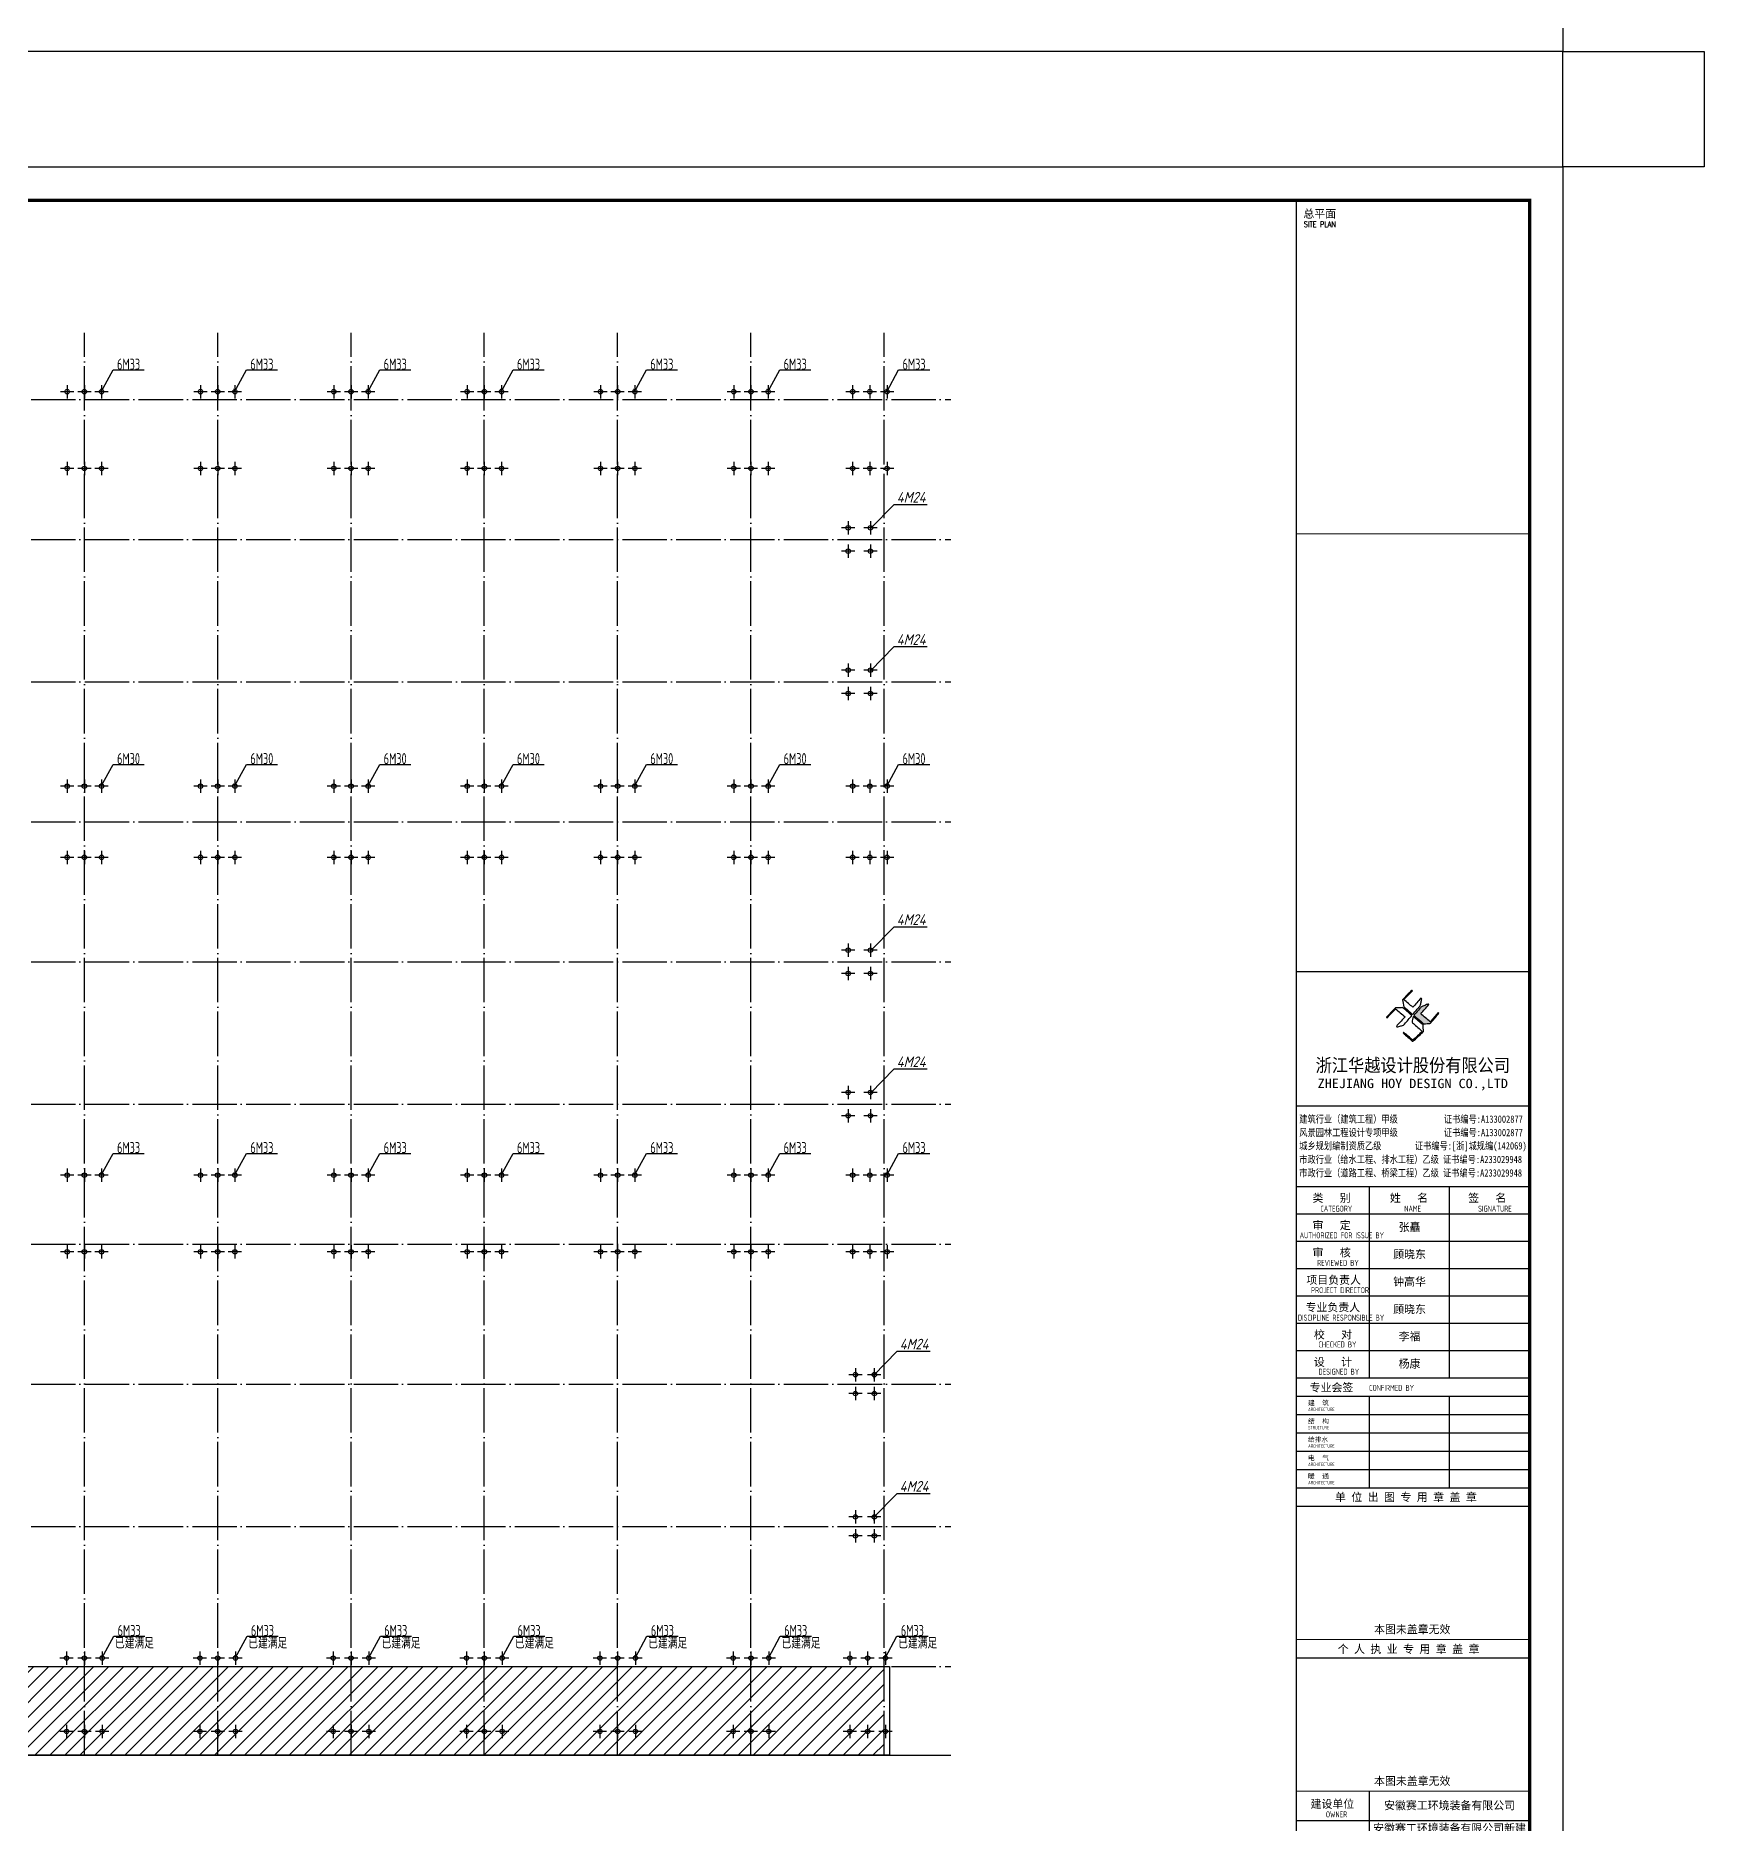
# Model space of a CAD drawing. Extents: x 2303022 to 2899168, y 17226141 to 18257813.
# Drawn here: x 2461118 to 2536210, y 17878451 to 17958872 of the extents above; entities that cross this region are included whole.
import ezdxf
from ezdxf.enums import TextEntityAlignment as Align

# ---------------------------------------------------------------- set-up
doc = ezdxf.new("R2010")
doc.units = 0
doc.header["$LTSCALE"] = 1000
doc.header["$MEASUREMENT"] = 0
doc.linetypes.add('DOTE', pattern=[2.42, 2, -0.2, 0.02, -0.2])
for name, color, linetype in [('3T_WOOD', 21, 'Continuous'), ('DIM_SYMB', 165, 'Continuous'), ('DOTE', 1, 'DOTE'), ('PUB_TITLE', 4, 'Continuous'), ('R-tec-ysd', 1, 'Continuous'), ('TK', 4, 'Continuous'), ('中粗', 4, 'Continuous'), ('标注', 7, 'Continuous')]:
    doc.layers.add(name, color=color, linetype=linetype)
doc.styles.add('-宋体', font='', dxfattribs={"width": 0.8})
doc.styles.add('HT', font='simhei.ttf', dxfattribs={"width": 0.7})
doc.styles.add('ROMANS', font='romans', dxfattribs={"width": 0.65, "height": 231.275})
doc.styles.get("Standard").update_dxf_attribs({"font": 'gbenor.shx', "bigfont": 'gbcbig.shx'})
doc.styles.add('TSSD_REIN', font='tssdeng.shx', dxfattribs={"width": 0.7, "bigfont": 'tssdchn.shx'})
doc.styles.add('图签宋体', font='', dxfattribs={"height": 300})
doc.styles.add('图签黑体', font='simhei.ttf', dxfattribs={"height": 550})
doc.styles.get('-宋体').set_extended_font_data('SimSun')
doc.styles.get('图签宋体').set_extended_font_data('NSimSun')
doc.dimstyles.new('100', dxfattribs={"dimtxt": 250, "dimasz": 200, "dimexe": 250, "dimexo": 300, "dimgap": 150, "dimtad": 1, "dimdec": 0, "dimzin": 0, "dimdsep": 46, "dimtxsty": 'Standard', "dimblk": 'ARCHTICK', "dimcen": 0.09, "dimclrd": 256, "dimclre": 256, "dimclrt": 256, "dimadec": 0, "dimazin": 0, "dimtfac": 1, "dimtdec": 0, "dimtix": 1, "dimtmove": 2, "dimatfit": 3, "dimldrblk": 'ARCHTICK', "dimfxl": 0, "dimtolj": 1, "dimtzin": 0, "dimarcsym": 0})

# ---------------------------------------------------------------- blocks, each defined once
blk = doc.blocks.new('A$C053D6479')
at = {"layer": 'PUB_TITLE'}
h = blk.add_hatch(color=256, dxfattribs=at)
h.dxf.hatch_style = 1
edge = h.paths.add_edge_path()
edge.add_spline(control_points=[(1026, 827), (1105, 920), (1188, 1008), (1266, 1102)], knot_values=[13, 13, 13, 13, 14, 14, 14, 14], degree=3, periodic=0)
edge.add_spline(control_points=[(1266, 1102), (1258, 1111), (1249, 1119), (1239, 1116)], knot_values=[12, 12, 12, 12, 13, 13, 13, 13], degree=3, periodic=0)
edge.add_spline(control_points=[(1239, 1116), (1210, 1107), (1179, 1092), (1144, 1077)], knot_values=[11, 11, 11, 11, 12, 12, 12, 12], degree=3, periodic=0)
edge.add_spline(control_points=[(1144, 1077), (1109, 1063), (1069, 1053), (1047, 1038)], knot_values=[10, 10, 10, 10, 11, 11, 11, 11], degree=3, periodic=0)
edge.add_spline(control_points=[(1047, 1038), (1028, 1026), (1007, 992), (991, 972)], knot_values=[9, 9, 9, 9, 10, 10, 10, 10], degree=3, periodic=0)
edge.add_spline(control_points=[(991, 972), (942, 913), (899, 868), (849, 810)], knot_values=[8, 8, 8, 8, 9, 9, 9, 9], degree=3, periodic=0)
edge.add_spline(control_points=[(849, 810), (842, 801), (822, 776), (822, 775)], knot_values=[7, 7, 7, 7, 8, 8, 8, 8], degree=3, periodic=0)
edge.add_spline(control_points=[(822, 775), (823, 771), (848, 752), (859, 744)], knot_values=[6, 6, 6, 6, 7, 7, 7, 7], degree=3, periodic=0)
edge.add_spline(control_points=[(859, 744), (949, 670), (1035, 592), (1122, 521)], knot_values=[5, 5, 5, 5, 6, 6, 6, 6], degree=3, periodic=0)
edge.add_spline(control_points=[(1122, 521), (1153, 527), (1185, 530), (1217, 533)], knot_values=[4, 4, 4, 4, 5, 5, 5, 5], degree=3, periodic=0)
edge.add_spline(control_points=[(1217, 533), (1246, 535), (1293, 532), (1316, 542)], knot_values=[3, 3, 3, 3, 4, 4, 4, 4], degree=3, periodic=0)
edge.add_spline(control_points=[(1316, 542), (1327, 547), (1338, 565), (1349, 579)], knot_values=[2, 2, 2, 2, 3, 3, 3, 3], degree=3, periodic=0)
edge.add_spline(control_points=[(1349, 579), (1423, 670), (1507, 759), (1572, 848)], knot_values=[1, 1, 1, 1, 2, 2, 2, 2], degree=3, periodic=0)
edge.add_spline(control_points=[(1572, 848), (1564, 852), (1561, 861), (1551, 862)], knot_values=[0, 0, 0, 0, 1, 1, 1, 1], degree=3, periodic=0)
edge.add_spline(control_points=[(1551, 862), (1469, 769), (1393, 671), (1310, 579)], knot_values=[15, 15, 15, 15, 16, 16, 16, 16], degree=3, periodic=0)
edge.add_spline(control_points=[(1310, 579), (1216, 662), (1118, 742), (1026, 827)], knot_values=[14, 14, 14, 14, 15, 15, 15, 15], degree=3, periodic=0)
at = {"layer": 'TK'}
for points, knots in [([(1031, 1298), (1066, 1286), (1054, 1262), (1045, 1224), (1036, 1188), (1031, 1158), (1024, 1121), (1020, 1104), (1017, 1085), (1012, 1071), (1004, 1052), (976, 1026), (956, 1003), (906, 946), (866, 899), (814, 839), (806, 829), (789, 806), (787, 806), (777, 804), (728, 856), (719, 864), (651, 922), (580, 978), (514, 1036), (509, 1106), (488, 1176), (479, 1247), (570, 1343), (663, 1436), (758, 1526), (764, 1523), (768, 1518), (774, 1515), (693, 1422), (599, 1343), (520, 1249), (607, 1171), (698, 1096), (789, 1021), (874, 1109), (950, 1206), (1031, 1298)], [0, 0, 0, 0, 1, 1, 1, 2, 2, 2, 3, 3, 3, 4, 4, 4, 5, 5, 5, 6, 6, 6, 7, 7, 7, 8, 8, 8, 9, 9, 9, 10, 10, 10, 11, 11, 11, 12, 12, 12, 13, 13, 13, 14, 14, 14, 14]), ([(1551, 862), (1561, 861), (1564, 852), (1572, 848), (1507, 759), (1423, 670), (1349, 579), (1338, 565), (1327, 547), (1316, 542), (1293, 532), (1246, 535), (1217, 533), (1185, 530), (1153, 527), (1122, 521), (1035, 592), (949, 670), (859, 744), (848, 752), (823, 771), (822, 775), (822, 776), (842, 801), (849, 810), (899, 868), (942, 913), (991, 972), (1007, 992), (1028, 1026), (1047, 1038), (1069, 1053), (1109, 1063), (1144, 1077), (1179, 1092), (1210, 1107), (1239, 1116), (1249, 1119), (1258, 1111), (1266, 1102), (1188, 1008), (1105, 920), (1026, 827), (1118, 742), (1216, 662), (1310, 579), (1393, 671), (1469, 769), (1551, 862)], [0, 0, 0, 0, 1, 1, 1, 2, 2, 2, 3, 3, 3, 4, 4, 4, 5, 5, 5, 6, 6, 6, 7, 7, 7, 8, 8, 8, 9, 9, 9, 10, 10, 10, 11, 11, 11, 12, 12, 12, 13, 13, 13, 14, 14, 14, 15, 15, 15, 16, 16, 16, 16]), ([(555, 949), (624, 891), (699, 833), (760, 773), (689, 691), (614, 604), (539, 517), (529, 505), (516, 487), (506, 482), (492, 475), (469, 472), (452, 467), (416, 456), (383, 448), (342, 438), (323, 433), (297, 422), (293, 440), (291, 452), (313, 470), (322, 480), (400, 566), (477, 652), (553, 736), (460, 815), (366, 894), (270, 970), (183, 883), (101, 791), (16, 703), (-18, 714), (9, 735), (28, 755), (103, 838), (192, 930), (266, 1005), (319, 1009), (387, 1005), (442, 1007), (456, 1008), (472, 1011), (485, 1007), (507, 1000), (534, 967), (555, 949)], [0, 0, 0, 0, 1, 1, 1, 2, 2, 2, 3, 3, 3, 4, 4, 4, 5, 5, 5, 6, 6, 6, 7, 7, 7, 8, 8, 8, 9, 9, 9, 10, 10, 10, 11, 11, 11, 12, 12, 12, 13, 13, 13, 14, 14, 14, 15, 15, 15, 15]), ([(1097, 490), (1100, 425), (1106, 361), (1107, 294), (1018, 207), (925, 121), (830, 33), (818, 21), (800, 0), (787, 0), (768, -1), (725, 49), (712, 60), (662, 103), (616, 143), (568, 186), (545, 207), (518, 224), (499, 250), (501, 259), (511, 261), (516, 267), (609, 192), (696, 111), (785, 33), (883, 118), (977, 208), (1070, 298), (992, 373), (892, 456), (803, 534), (791, 544), (768, 561), (766, 569), (761, 588), (776, 634), (780, 655), (785, 690), (788, 721), (795, 746), (897, 661), (998, 576), (1097, 490)], [0, 0, 0, 0, 1, 1, 1, 2, 2, 2, 3, 3, 3, 4, 4, 4, 5, 5, 5, 6, 6, 6, 7, 7, 7, 8, 8, 8, 9, 9, 9, 10, 10, 10, 11, 11, 11, 12, 12, 12, 13, 13, 13, 14, 14, 14, 14])]:
    blk.add_open_spline(points, degree=3, knots=knots, dxfattribs=at)
blk = doc.blocks.new('GeYuanFrame_70264676', base_point=(20.09, 4.53))
at = {"layer": 'PUB_TITLE'}
for points in [[(1013.09, 235.33), (1013.09, 292.73)], [(1037.09, 235.33), (1037.09, 292.73)], [(1013.09, 202.33), (1013.09, 229.83)], [(1037.09, 202.33), (1037.09, 229.83)], [(1013.09, 14.53), (1013.09, 111.33)]]:
    blk.add_lwpolyline(points, dxfattribs=at)
at = {"layer": 'TK'}
for p, q in [((991.09, 316.93), (1061.09, 316.93)), ((991.09, 284.53), (1061.09, 284.53)), ((991.09, 276.33), (1061.09, 276.33)), ((991.09, 268.13), (1061.09, 268.13)), ((991.09, 259.93), (1061.09, 259.93)), ((991.09, 251.73), (1061.09, 251.73)), ((991.09, 243.53), (1061.09, 243.53)), ((991.09, 235.33), (1061.09, 235.33)), ((991.09, 235.33), (1061.09, 235.33)), ((991.09, 102.53), (1061.09, 102.53))]:
    blk.add_line(p, q, dxfattribs=at)
blk.add_lwpolyline([(20.09, 4.53), (20.09, 598.53), (1071.09, 598.53), (1071.09, 4.53)], close=True, dxfattribs=at)
at = {"layer": 'TK', "const_width": 1}
blk.add_lwpolyline([(45.09, 588.53), (1061.09, 588.53), (1061.09, 14.53), (45.09, 14.53)], close=True, dxfattribs=at)
at = {"layer": 'TK'}
for points, const_width in [([(991.09, 588.53), (991.09, 14.53)], 0.4), ([(991.09, 488.5), (1061.09, 488.5)], 0.35), ([(991.09, 357.14), (1061.09, 357.14)], 0.35), ([(991.09, 292.73), (1061.09, 292.73)], 0.35), ([(991.09, 292.73), (1061.09, 292.73)], 0.35), ([(991.09, 235.33), (1061.09, 235.33)], 0.35), ([(991.09, 202.33), (1061.09, 202.33)], 0.35), ([(991.09, 156.83), (1061.09, 156.83)], 0.35), ([(991.09, 111.33), (1061.09, 111.33)], 0.35)]:
    blk.add_lwpolyline(points, dxfattribs=dict(at, const_width=const_width))
for points in [[(991.09, 292.73), (1061.09, 292.73)], [(991.09, 235.33), (1061.09, 235.33)], [(991.09, 229.83), (1061.09, 229.83)], [(991.09, 224.33), (1061.09, 224.33)], [(991.09, 218.83), (1061.09, 218.83)], [(991.09, 213.33), (1061.09, 213.33)], [(991.09, 207.83), (1061.09, 207.83)], [(991.09, 202.33), (1061.09, 202.33)], [(991.09, 196.83), (1061.09, 196.83)], [(991.09, 151.33), (1061.09, 151.33)]]:
    blk.add_lwpolyline(points, dxfattribs=at)
at = {"layer": 'PUB_TITLE', "xscale": 0.01000000000021828, "yscale": 0.01000000000021828, "zscale": 0.01}
blk.add_blockref('A$C053D6479', (1018.19, 336.27), dxfattribs=at)
at = {"layer": 'TK', "style": '图签宋体'}
for s, height, p in [('总平面', 2.4, (993.23, 583.28)), ('类   别', 2.4, (995.97, 288.09)), ('姓   名', 2.4, (1019.2, 288.09)), ('签   名', 2.4, (1042.68, 288.09)), ('审   定', 2.4, (995.97, 279.89)), ('审   核', 2.4, (995.97, 271.69)), ('项目负责人', 2.4, (994.13, 263.49)), ('专业负责人', 2.4, (993.89, 255.29)), ('校   对', 2.4, (996.38, 247.09)), ('设   计', 2.4, (996.36, 238.89)), ('专业会签', 2.4, (995.12, 231.24)), ('建  筑', 1.44, (994.61, 227.11)), ('结  构', 1.44, (994.61, 221.61)), ('给排水', 1.44, (994.61, 216.11)), ('电  气', 1.44, (994.61, 210.61)), ('暖  通', 1.44, (994.61, 205.11)), ('单 位 出 图 专 用 章 盖 章', 2.4, (1002.72, 198.35)), ('本图未盖章无效', 2.4, (1014.43, 158.7)), ('个 人 执 业 专 用 章 盖 章', 2.4, (1003.52, 152.77)), ('本图未盖章无效', 2.4, (1014.43, 113.2)), ('建设单位', 2.4, (995.39, 106.33))]:
    blk.add_text(s, height=height, dxfattribs=at).set_placement(p)
at = {"layer": 'TK'}
for s, height, style, width, p in [('SITE PLAN', 1.697, 'ROMANS', 0.76, (993.35, 580.49)), ('建筑行业（建筑工程）甲级           证书编号:A133002877', 2.2, '-宋体', 0.8, (992, 311.83)), ('风景园林工程设计专项甲级           证书编号:A133002877', 2.2, '-宋体', 0.8, (992, 307.81)), ('城乡规划编制资质乙级        证书编号:[浙]城规编(142069)', 2.2, '-宋体', 0.8, (992, 303.82)), ('市政行业（给水工程、排水工程）乙级 证书编号:A233029948', 2.2, '-宋体', 0.8, (992, 299.74)), ('市政行业（道路工程、桥梁工程）乙级 证书编号:A233029948', 2.2, '-宋体', 0.8, (992, 295.69)), ('CATEGORY', 1.8, 'TSSD_REIN', 0.7, (998.32, 285.17)), ('NAME', 1.8, 'TSSD_REIN', 0.7, (1023.51, 285.17)), ('SIGNATURE', 1.8, 'TSSD_REIN', 0.7, (1045.66, 285.17)), ('AUTHORIZED FOR ISSUE BY', 1.8, 'TSSD_REIN', 0.7, (992.12, 277.17)), ('REVIEWED BY', 1.8, 'TSSD_REIN', 0.7, (997.36, 268.91)), ('PROJECT DIRECTOR', 1.8, 'TSSD_REIN', 0.7, (995.55, 260.74)), ('DISCIPLINE RESPONSIBLE BY', 1.8, 'TSSD_REIN', 0.7, (991.57, 252.48)), ('CHECKED BY', 1.8, 'TSSD_REIN', 0.7, (997.75, 244.44)), ('DESIGNED BY', 1.8, 'TSSD_REIN', 0.7, (997.76, 236.27)), ('CONFIRMED BY', 1.8, 'TSSD_REIN', 0.7, (1012.94, 231.42)), ('ARCHITECTURE', 1.08, 'TSSD_REIN', 0.7, (994.65, 225.34)), ('STRUCTURE', 1.08, 'TSSD_REIN', 0.7, (994.65, 219.84)), ('ARCHITECTURE', 1.08, 'TSSD_REIN', 0.7, (994.65, 214.34)), ('ARCHITECTURE', 1.08, 'TSSD_REIN', 0.7, (994.65, 208.84)), ('ARCHITECTURE', 1.08, 'TSSD_REIN', 0.7, (994.65, 203.34)), ('OWNER', 1.8, 'TSSD_REIN', 0.7, (999.98, 103.48))]:
    blk.add_text(s, height=height, dxfattribs=dict(at, style=style, width=width)).set_placement(p)
for s, height, style, width, p in [('浙江华越设计股份有限公司', 3.96, 'HT', 0.9, (1026.07, 329.16)), ('ZHEJIANG HOY DESIGN CO.,LTD', 2.8, '图签黑体', 1.11, (1026.06, 323.29))]:
    blk.add_text(s, height=height, dxfattribs=dict(at, style=style, width=width)).set_placement(p, align=Align.MIDDLE)
at = {"layer": 'TK', "char_height": 2.4, "attachment_point": 5, "style": '图签宋体'}
for s, insert, width in [('张矗', (1025.09, 280.4), 24), ('顾晓东', (1025.09, 272.23), 24), ('钟高华', (1025.09, 264.03), 24), ('顾晓东', (1025.09, 255.76), 24), ('李福', (1025.09, 247.63), 24), ('杨康', (1025.09, 239.43), 24), ('安徽赛工环境装备有限公司', (1037.09, 106.93), 48), ('安徽赛工环境装备有限公司新建厂区', (1037.09, 98.13), 48)]:
    blk.add_mtext(s, dxfattribs=dict(at, insert=insert, width=width))
blk = doc.blocks.new('GeYuanFrame_05228810', base_point=(20.09, 4.53))
at = {"layer": 'TK'}
blk.add_lwpolyline([(20.09, 4.53), (20.09, 598.53), (1071.09, 598.53), (1071.09, 4.53)], close=True, dxfattribs=at)

msp = doc.modelspace()

# ---------------------------------------------------------------- hatches: boundary and pattern name
h = msp.add_hatch()
h.set_pattern_fill('ANSI31', color=250, scale=300, style=0)
h.set_pattern_definition([(45, (310515.06, -1001296.07), (-336.759605, 336.759605), [])])
h.paths.add_polyline_path([(2499307, 17885507.2), (2391307, 17885507.2), (2391307, 17881507.2), (2445193.5, 17881507.2), (2445269.9, 17881717.2), (2445344, 17881297.2), (2445418.5, 17881507.2), (2499307, 17881507.2)])
h.paths.add_polyline_path([(2444099.8, 17883085.1), (2444855.9, 17883085.1), (2444855.9, 17884332.6), (2444099.8, 17884332.6)], flags=24)
h.paths.add_polyline_path([(2442726.4, 17883061.4), (2444528, 17883061.4), (2444528, 17884382.9), (2442726.4, 17884382.9)], flags=24)
h.paths.add_polyline_path([(2441718, 17883085.1), (2443154.6, 17883085.1), (2443154.6, 17884332.6), (2441718, 17884332.6)], flags=24)
h.paths.add_polyline_path([(2440339.9, 17883045.2), (2442150.9, 17883045.2), (2442150.9, 17884395.2), (2440339.9, 17884395.2)], flags=24)

# ---------------------------------------------------------------- linework, layer by layer
at = {"layer": 'DIM_SYMB', "color": 150}
msp.add_lwpolyline([(2391307, 17885501.2), (2499547, 17885501.2), (2499547, 17881507.2), (2391307, 17881507.2)], close=True, dxfattribs=at)
msp.add_lwpolyline([(2388307, 17881507.2), (2445193.5, 17881507.2), (2445269.9, 17881717.2), (2445344, 17881297.2), (2445418.5, 17881507.2), (2502307, 17881507.2)], dxfattribs=at)
at = {"layer": 'DOTE'}
for p, q in [((2463307, 17881507.2), (2463307, 17945507.2)), ((2469307, 17881507.2), (2469307, 17945507.2)), ((2475307, 17881507.2), (2475307, 17945507.2)), ((2481307, 17881507.2), (2481307, 17945507.2)), ((2487307, 17881507.2), (2487307, 17945507.2)), ((2493307, 17881507.2), (2493307, 17945507.2)), ((2499307, 17881507.2), (2499307, 17945507.2)), ((2388307, 17942507.2), (2502307, 17942507.2)), ((2388307, 17936207.2), (2502307, 17936207.2)), ((2388307, 17929807.2), (2502307, 17929807.2)), ((2388307, 17923507.2), (2502307, 17923507.2)), ((2388307, 17917207.2), (2502307, 17917207.2)), ((2388307, 17910807.2), (2502307, 17910807.2)), ((2388307, 17904507.2), (2502307, 17904507.2)), ((2388307, 17898207.2), (2502307, 17898207.2)), ((2388307, 17891807.2), (2502307, 17891807.2)), ((2388307, 17885507.2), (2502307, 17885507.2))]:
    msp.add_line(p, q, dxfattribs=at)
at = {"layer": 'R-tec-ysd'}
msp.add_lwpolyline([(2529847.2, 17958159.9), (2536209.8, 17958159.9), (2536209.8, 17952970.9), (2529847.2, 17952970.9)], close=True, dxfattribs=at)
at = {"layer": '中粗', "linetype": 'ByBlock'}
for p, q in [((2462832, 17942857.2), (2462232, 17942857.2)), ((2462532, 17943157.2), (2462532, 17942557.2)), ((2463607, 17942857.2), (2463007, 17942857.2)), ((2463307, 17943157.2), (2463307, 17942557.2)), ((2464382, 17942857.2), (2463782, 17942857.2)), ((2464082, 17943157.2), (2464082, 17942557.2)), ((2468832, 17942857.2), (2468232, 17942857.2)), ((2468532, 17943157.2), (2468532, 17942557.2)), ((2469607, 17942857.2), (2469007, 17942857.2)), ((2469307, 17943157.2), (2469307, 17942557.2)), ((2470382, 17942857.2), (2469782, 17942857.2)), ((2470082, 17943157.2), (2470082, 17942557.2)), ((2474832, 17942857.2), (2474232, 17942857.2)), ((2474532, 17943157.2), (2474532, 17942557.2)), ((2475607, 17942857.2), (2475007, 17942857.2)), ((2475307, 17943157.2), (2475307, 17942557.2)), ((2476382, 17942857.2), (2475782, 17942857.2)), ((2476082, 17943157.2), (2476082, 17942557.2)), ((2480832, 17942857.2), (2480232, 17942857.2)), ((2480532, 17943157.2), (2480532, 17942557.2)), ((2481607, 17942857.2), (2481007, 17942857.2)), ((2481307, 17943157.2), (2481307, 17942557.2)), ((2482382, 17942857.2), (2481782, 17942857.2)), ((2482082, 17943157.2), (2482082, 17942557.2)), ((2486832, 17942857.2), (2486232, 17942857.2)), ((2486532, 17943157.2), (2486532, 17942557.2)), ((2487607, 17942857.2), (2487007, 17942857.2)), ((2487307, 17943157.2), (2487307, 17942557.2)), ((2488382, 17942857.2), (2487782, 17942857.2)), ((2488082, 17943157.2), (2488082, 17942557.2)), ((2492832, 17942857.2), (2492232, 17942857.2)), ((2492532, 17943157.2), (2492532, 17942557.2)), ((2493607, 17942857.2), (2493007, 17942857.2)), ((2493307, 17943157.2), (2493307, 17942557.2)), ((2494382, 17942857.2), (2493782, 17942857.2)), ((2494082, 17943157.2), (2494082, 17942557.2)), ((2498182, 17942857.2), (2497582, 17942857.2)), ((2497882, 17943157.2), (2497882, 17942557.2)), ((2498957, 17942857.2), (2498357, 17942857.2)), ((2498657, 17943157.2), (2498657, 17942557.2)), ((2499732, 17942857.2), (2499132, 17942857.2)), ((2499432, 17943157.2), (2499432, 17942557.2)), ((2462532, 17942782.2), (2462532, 17942782.2)), ((2468532, 17942782.2), (2468532, 17942782.2)), ((2474532, 17942782.2), (2474532, 17942782.2)), ((2480532, 17942782.2), (2480532, 17942782.2)), ((2486532, 17942782.2), (2486532, 17942782.2)), ((2492532, 17942782.2), (2492532, 17942782.2)), ((2497882, 17942782.2), (2497882, 17942782.2)), ((2462532, 17939707.2), (2462532, 17939107.2)), ((2463307, 17939707.2), (2463307, 17939107.2)), ((2464082, 17939707.2), (2464082, 17939107.2)), ((2468532, 17939707.2), (2468532, 17939107.2)), ((2469307, 17939707.2), (2469307, 17939107.2)), ((2470082, 17939707.2), (2470082, 17939107.2)), ((2474532, 17939707.2), (2474532, 17939107.2)), ((2475307, 17939707.2), (2475307, 17939107.2)), ((2476082, 17939707.2), (2476082, 17939107.2)), ((2480532, 17939707.2), (2480532, 17939107.2)), ((2481307, 17939707.2), (2481307, 17939107.2)), ((2482082, 17939707.2), (2482082, 17939107.2)), ((2486532, 17939707.2), (2486532, 17939107.2)), ((2487307, 17939707.2), (2487307, 17939107.2)), ((2488082, 17939707.2), (2488082, 17939107.2)), ((2492532, 17939707.2), (2492532, 17939107.2)), ((2493307, 17939707.2), (2493307, 17939107.2)), ((2494082, 17939707.2), (2494082, 17939107.2)), ((2497882, 17939707.2), (2497882, 17939107.2)), ((2498657, 17939707.2), (2498657, 17939107.2)), ((2499432, 17939707.2), (2499432, 17939107.2)), ((2462832, 17939407.2), (2462232, 17939407.2)), ((2462532, 17939332.2), (2462532, 17939332.2)), ((2463607, 17939407.2), (2463007, 17939407.2)), ((2464382, 17939407.2), (2463782, 17939407.2)), ((2468832, 17939407.2), (2468232, 17939407.2)), ((2468532, 17939332.2), (2468532, 17939332.2)), ((2469607, 17939407.2), (2469007, 17939407.2)), ((2470382, 17939407.2), (2469782, 17939407.2)), ((2474832, 17939407.2), (2474232, 17939407.2)), ((2474532, 17939332.2), (2474532, 17939332.2)), ((2475607, 17939407.2), (2475007, 17939407.2)), ((2476382, 17939407.2), (2475782, 17939407.2)), ((2480832, 17939407.2), (2480232, 17939407.2)), ((2480532, 17939332.2), (2480532, 17939332.2)), ((2481607, 17939407.2), (2481007, 17939407.2)), ((2482382, 17939407.2), (2481782, 17939407.2)), ((2486832, 17939407.2), (2486232, 17939407.2)), ((2486532, 17939332.2), (2486532, 17939332.2)), ((2487607, 17939407.2), (2487007, 17939407.2)), ((2488382, 17939407.2), (2487782, 17939407.2)), ((2492832, 17939407.2), (2492232, 17939407.2)), ((2492532, 17939332.2), (2492532, 17939332.2)), ((2493607, 17939407.2), (2493007, 17939407.2)), ((2494382, 17939407.2), (2493782, 17939407.2)), ((2498182, 17939407.2), (2497582, 17939407.2)), ((2497882, 17939332.2), (2497882, 17939332.2)), ((2498957, 17939407.2), (2498357, 17939407.2)), ((2499732, 17939407.2), (2499132, 17939407.2)), ((2497982.1, 17936732.2), (2497382.1, 17936732.2)), ((2497682.1, 17937032.2), (2497682.1, 17936432.2)), ((2497682.1, 17936657.2), (2497682.1, 17936657.2)), ((2498982.1, 17936732.2), (2498382.1, 17936732.2)), ((2498682.1, 17937032.2), (2498682.1, 17936432.2)), ((2498682.1, 17936657.2), (2498682.1, 17936657.2)), ((2497982.1, 17935682.2), (2497382.1, 17935682.2)), ((2497682.1, 17935982.2), (2497682.1, 17935382.2)), ((2498982.1, 17935682.2), (2498382.1, 17935682.2)), ((2498682.1, 17935982.2), (2498682.1, 17935382.2)), ((2497982.1, 17930332.2), (2497382.1, 17930332.2)), ((2497682.1, 17930632.2), (2497682.1, 17930032.2)), ((2497682.1, 17930257.2), (2497682.1, 17930257.2)), ((2498982.1, 17930332.2), (2498382.1, 17930332.2)), ((2498682.1, 17930632.2), (2498682.1, 17930032.2)), ((2498682.1, 17930257.2), (2498682.1, 17930257.2)), ((2497982.1, 17929282.2), (2497382.1, 17929282.2)), ((2497682.1, 17929582.2), (2497682.1, 17928982.2)), ((2498982.1, 17929282.2), (2498382.1, 17929282.2)), ((2498682.1, 17929582.2), (2498682.1, 17928982.2)), ((2462832, 17925107.2), (2462232, 17925107.2)), ((2462532, 17925407.2), (2462532, 17924807.2)), ((2463607, 17925107.2), (2463007, 17925107.2)), ((2463307, 17925407.2), (2463307, 17924807.2)), ((2464382, 17925107.2), (2463782, 17925107.2)), ((2464082, 17925407.2), (2464082, 17924807.2)), ((2468832, 17925107.2), (2468232, 17925107.2)), ((2468532, 17925407.2), (2468532, 17924807.2)), ((2469607, 17925107.2), (2469007, 17925107.2)), ((2469307, 17925407.2), (2469307, 17924807.2)), ((2470382, 17925107.2), (2469782, 17925107.2)), ((2470082, 17925407.2), (2470082, 17924807.2)), ((2474832, 17925107.2), (2474232, 17925107.2)), ((2474532, 17925407.2), (2474532, 17924807.2)), ((2475607, 17925107.2), (2475007, 17925107.2)), ((2475307, 17925407.2), (2475307, 17924807.2)), ((2476382, 17925107.2), (2475782, 17925107.2)), ((2476082, 17925407.2), (2476082, 17924807.2)), ((2480832, 17925107.2), (2480232, 17925107.2)), ((2480532, 17925407.2), (2480532, 17924807.2)), ((2481607, 17925107.2), (2481007, 17925107.2)), ((2481307, 17925407.2), (2481307, 17924807.2)), ((2482382, 17925107.2), (2481782, 17925107.2)), ((2482082, 17925407.2), (2482082, 17924807.2)), ((2486832, 17925107.2), (2486232, 17925107.2)), ((2486532, 17925407.2), (2486532, 17924807.2)), ((2487607, 17925107.2), (2487007, 17925107.2)), ((2487307, 17925407.2), (2487307, 17924807.2)), ((2488382, 17925107.2), (2487782, 17925107.2)), ((2488082, 17925407.2), (2488082, 17924807.2)), ((2492832, 17925107.2), (2492232, 17925107.2)), ((2492532, 17925407.2), (2492532, 17924807.2)), ((2493607, 17925107.2), (2493007, 17925107.2)), ((2493307, 17925407.2), (2493307, 17924807.2)), ((2494382, 17925107.2), (2493782, 17925107.2)), ((2494082, 17925407.2), (2494082, 17924807.2)), ((2498182, 17925107.2), (2497582, 17925107.2)), ((2497882, 17925407.2), (2497882, 17924807.2)), ((2498957, 17925107.2), (2498357, 17925107.2)), ((2498657, 17925407.2), (2498657, 17924807.2)), ((2499732, 17925107.2), (2499132, 17925107.2)), ((2499432, 17925407.2), (2499432, 17924807.2)), ((2462532, 17925032.2), (2462532, 17925032.2)), ((2468532, 17925032.2), (2468532, 17925032.2)), ((2474532, 17925032.2), (2474532, 17925032.2)), ((2480532, 17925032.2), (2480532, 17925032.2)), ((2486532, 17925032.2), (2486532, 17925032.2)), ((2492532, 17925032.2), (2492532, 17925032.2)), ((2497882, 17925032.2), (2497882, 17925032.2)), ((2462832, 17921907.2), (2462232, 17921907.2)), ((2462532, 17922207.2), (2462532, 17921607.2)), ((2463607, 17921907.2), (2463007, 17921907.2)), ((2463307, 17922207.2), (2463307, 17921607.2)), ((2464382, 17921907.2), (2463782, 17921907.2)), ((2464082, 17922207.2), (2464082, 17921607.2)), ((2468832, 17921907.2), (2468232, 17921907.2)), ((2468532, 17922207.2), (2468532, 17921607.2)), ((2469607, 17921907.2), (2469007, 17921907.2)), ((2469307, 17922207.2), (2469307, 17921607.2)), ((2470382, 17921907.2), (2469782, 17921907.2)), ((2470082, 17922207.2), (2470082, 17921607.2)), ((2474832, 17921907.2), (2474232, 17921907.2)), ((2474532, 17922207.2), (2474532, 17921607.2)), ((2475607, 17921907.2), (2475007, 17921907.2)), ((2475307, 17922207.2), (2475307, 17921607.2)), ((2476382, 17921907.2), (2475782, 17921907.2)), ((2476082, 17922207.2), (2476082, 17921607.2)), ((2480832, 17921907.2), (2480232, 17921907.2)), ((2480532, 17922207.2), (2480532, 17921607.2)), ((2481607, 17921907.2), (2481007, 17921907.2)), ((2481307, 17922207.2), (2481307, 17921607.2)), ((2482382, 17921907.2), (2481782, 17921907.2)), ((2482082, 17922207.2), (2482082, 17921607.2)), ((2486832, 17921907.2), (2486232, 17921907.2)), ((2486532, 17922207.2), (2486532, 17921607.2)), ((2487607, 17921907.2), (2487007, 17921907.2)), ((2487307, 17922207.2), (2487307, 17921607.2)), ((2488382, 17921907.2), (2487782, 17921907.2)), ((2488082, 17922207.2), (2488082, 17921607.2)), ((2492832, 17921907.2), (2492232, 17921907.2)), ((2492532, 17922207.2), (2492532, 17921607.2)), ((2493607, 17921907.2), (2493007, 17921907.2)), ((2493307, 17922207.2), (2493307, 17921607.2)), ((2494382, 17921907.2), (2493782, 17921907.2)), ((2494082, 17922207.2), (2494082, 17921607.2)), ((2498182, 17921907.2), (2497582, 17921907.2)), ((2497882, 17922207.2), (2497882, 17921607.2)), ((2498957, 17921907.2), (2498357, 17921907.2)), ((2498657, 17922207.2), (2498657, 17921607.2)), ((2499732, 17921907.2), (2499132, 17921907.2)), ((2499432, 17922207.2), (2499432, 17921607.2)), ((2462532, 17921832.2), (2462532, 17921832.2)), ((2468532, 17921832.2), (2468532, 17921832.2)), ((2474532, 17921832.2), (2474532, 17921832.2)), ((2480532, 17921832.2), (2480532, 17921832.2)), ((2486532, 17921832.2), (2486532, 17921832.2)), ((2492532, 17921832.2), (2492532, 17921832.2)), ((2497882, 17921832.2), (2497882, 17921832.2)), ((2497682.1, 17918032.2), (2497682.1, 17917432.2)), ((2498682.1, 17918032.2), (2498682.1, 17917432.2)), ((2497982.1, 17917732.2), (2497382.1, 17917732.2)), ((2497682.1, 17917657.2), (2497682.1, 17917657.2)), ((2498982.1, 17917732.2), (2498382.1, 17917732.2)), ((2498682.1, 17917657.2), (2498682.1, 17917657.2)), ((2497982.1, 17916682.2), (2497382.1, 17916682.2)), ((2497682.1, 17916982.2), (2497682.1, 17916382.2)), ((2498982.1, 17916682.2), (2498382.1, 17916682.2)), ((2498682.1, 17916982.2), (2498682.1, 17916382.2)), ((2497682.1, 17911632.2), (2497682.1, 17911032.2)), ((2498682.1, 17911632.2), (2498682.1, 17911032.2)), ((2497982.1, 17911332.2), (2497382.1, 17911332.2)), ((2497682.1, 17911257.2), (2497682.1, 17911257.2)), ((2498982.1, 17911332.2), (2498382.1, 17911332.2)), ((2498682.1, 17911257.2), (2498682.1, 17911257.2)), ((2497982.1, 17910282.2), (2497382.1, 17910282.2)), ((2497682.1, 17910582.2), (2497682.1, 17909982.2)), ((2498982.1, 17910282.2), (2498382.1, 17910282.2)), ((2498682.1, 17910582.2), (2498682.1, 17909982.2)), ((2462832, 17907607.2), (2462232, 17907607.2)), ((2462532, 17907907.2), (2462532, 17907307.2)), ((2462532, 17907532.2), (2462532, 17907532.2)), ((2463607, 17907607.2), (2463007, 17907607.2)), ((2463307, 17907907.2), (2463307, 17907307.2)), ((2464382, 17907607.2), (2463782, 17907607.2)), ((2464082, 17907907.2), (2464082, 17907307.2)), ((2468832, 17907607.2), (2468232, 17907607.2)), ((2468532, 17907907.2), (2468532, 17907307.2)), ((2468532, 17907532.2), (2468532, 17907532.2)), ((2469607, 17907607.2), (2469007, 17907607.2)), ((2469307, 17907907.2), (2469307, 17907307.2)), ((2470382, 17907607.2), (2469782, 17907607.2)), ((2470082, 17907907.2), (2470082, 17907307.2)), ((2474832, 17907607.2), (2474232, 17907607.2)), ((2474532, 17907907.2), (2474532, 17907307.2)), ((2474532, 17907532.2), (2474532, 17907532.2)), ((2475607, 17907607.2), (2475007, 17907607.2)), ((2475307, 17907907.2), (2475307, 17907307.2)), ((2476382, 17907607.2), (2475782, 17907607.2)), ((2476082, 17907907.2), (2476082, 17907307.2)), ((2480832, 17907607.2), (2480232, 17907607.2)), ((2480532, 17907907.2), (2480532, 17907307.2)), ((2480532, 17907532.2), (2480532, 17907532.2)), ((2481607, 17907607.2), (2481007, 17907607.2)), ((2481307, 17907907.2), (2481307, 17907307.2)), ((2482382, 17907607.2), (2481782, 17907607.2)), ((2482082, 17907907.2), (2482082, 17907307.2)), ((2486832, 17907607.2), (2486232, 17907607.2)), ((2486532, 17907907.2), (2486532, 17907307.2)), ((2486532, 17907532.2), (2486532, 17907532.2)), ((2487607, 17907607.2), (2487007, 17907607.2)), ((2487307, 17907907.2), (2487307, 17907307.2)), ((2488382, 17907607.2), (2487782, 17907607.2)), ((2488082, 17907907.2), (2488082, 17907307.2)), ((2492832, 17907607.2), (2492232, 17907607.2)), ((2492532, 17907907.2), (2492532, 17907307.2)), ((2492532, 17907532.2), (2492532, 17907532.2)), ((2493607, 17907607.2), (2493007, 17907607.2)), ((2493307, 17907907.2), (2493307, 17907307.2)), ((2494382, 17907607.2), (2493782, 17907607.2)), ((2494082, 17907907.2), (2494082, 17907307.2)), ((2498182, 17907607.2), (2497582, 17907607.2)), ((2497882, 17907907.2), (2497882, 17907307.2)), ((2497882, 17907532.2), (2497882, 17907532.2)), ((2498957, 17907607.2), (2498357, 17907607.2)), ((2498657, 17907907.2), (2498657, 17907307.2)), ((2499732, 17907607.2), (2499132, 17907607.2)), ((2499432, 17907907.2), (2499432, 17907307.2)), ((2462532, 17904457.2), (2462532, 17903857.2)), ((2463307, 17904457.2), (2463307, 17903857.2)), ((2464082, 17904457.2), (2464082, 17903857.2)), ((2468532, 17904457.2), (2468532, 17903857.2)), ((2469307, 17904457.2), (2469307, 17903857.2)), ((2470082, 17904457.2), (2470082, 17903857.2)), ((2474532, 17904457.2), (2474532, 17903857.2)), ((2475307, 17904457.2), (2475307, 17903857.2)), ((2476082, 17904457.2), (2476082, 17903857.2)), ((2480532, 17904457.2), (2480532, 17903857.2)), ((2481307, 17904457.2), (2481307, 17903857.2)), ((2482082, 17904457.2), (2482082, 17903857.2)), ((2486532, 17904457.2), (2486532, 17903857.2)), ((2487307, 17904457.2), (2487307, 17903857.2)), ((2488082, 17904457.2), (2488082, 17903857.2)), ((2492532, 17904457.2), (2492532, 17903857.2)), ((2493307, 17904457.2), (2493307, 17903857.2)), ((2494082, 17904457.2), (2494082, 17903857.2)), ((2497882, 17904457.2), (2497882, 17903857.2)), ((2498657, 17904457.2), (2498657, 17903857.2)), ((2499432, 17904457.2), (2499432, 17903857.2)), ((2462832, 17904157.2), (2462232, 17904157.2)), ((2462532, 17904082.2), (2462532, 17904082.2)), ((2463607, 17904157.2), (2463007, 17904157.2)), ((2464382, 17904157.2), (2463782, 17904157.2)), ((2468832, 17904157.2), (2468232, 17904157.2)), ((2468532, 17904082.2), (2468532, 17904082.2)), ((2469607, 17904157.2), (2469007, 17904157.2)), ((2470382, 17904157.2), (2469782, 17904157.2)), ((2474832, 17904157.2), (2474232, 17904157.2)), ((2474532, 17904082.2), (2474532, 17904082.2)), ((2475607, 17904157.2), (2475007, 17904157.2)), ((2476382, 17904157.2), (2475782, 17904157.2)), ((2480832, 17904157.2), (2480232, 17904157.2)), ((2480532, 17904082.2), (2480532, 17904082.2)), ((2481607, 17904157.2), (2481007, 17904157.2)), ((2482382, 17904157.2), (2481782, 17904157.2)), ((2486832, 17904157.2), (2486232, 17904157.2)), ((2486532, 17904082.2), (2486532, 17904082.2)), ((2487607, 17904157.2), (2487007, 17904157.2)), ((2488382, 17904157.2), (2487782, 17904157.2)), ((2492832, 17904157.2), (2492232, 17904157.2)), ((2492532, 17904082.2), (2492532, 17904082.2)), ((2493607, 17904157.2), (2493007, 17904157.2)), ((2494382, 17904157.2), (2493782, 17904157.2)), ((2498182, 17904157.2), (2497582, 17904157.2)), ((2497882, 17904082.2), (2497882, 17904082.2)), ((2498957, 17904157.2), (2498357, 17904157.2)), ((2499732, 17904157.2), (2499132, 17904157.2)), ((2498307, 17898632.2), (2497707, 17898632.2)), ((2498007, 17898932.2), (2498007, 17898332.2)), ((2499157, 17898632.2), (2498557, 17898632.2)), ((2498857, 17898932.2), (2498857, 17898332.2)), ((2498307, 17897782.2), (2497707, 17897782.2)), ((2498007, 17898557.2), (2498007, 17898557.2)), ((2498007, 17898082.2), (2498007, 17897482.2)), ((2499157, 17897782.2), (2498557, 17897782.2)), ((2498857, 17898082.2), (2498857, 17897482.2)), ((2498307, 17892232.2), (2497707, 17892232.2)), ((2498007, 17892532.2), (2498007, 17891932.2)), ((2498007, 17892157.2), (2498007, 17892157.2)), ((2499157, 17892232.2), (2498557, 17892232.2)), ((2498857, 17892532.2), (2498857, 17891932.2)), ((2498307, 17891382.2), (2497707, 17891382.2)), ((2498007, 17891682.2), (2498007, 17891082.2)), ((2499157, 17891382.2), (2498557, 17891382.2)), ((2498857, 17891682.2), (2498857, 17891082.2)), ((2462807, 17885882.2), (2462207, 17885882.2)), ((2462507, 17886182.2), (2462507, 17885582.2)), ((2462507, 17885807.2), (2462507, 17885807.2)), ((2463607, 17885882.2), (2463007, 17885882.2)), ((2463307, 17886182.2), (2463307, 17885582.2)), ((2464407, 17885882.2), (2463807, 17885882.2)), ((2464107, 17886182.2), (2464107, 17885582.2)), ((2468807, 17885882.2), (2468207, 17885882.2)), ((2468507, 17886182.2), (2468507, 17885582.2)), ((2468507, 17885807.2), (2468507, 17885807.2)), ((2469607, 17885882.2), (2469007, 17885882.2)), ((2469307, 17886182.2), (2469307, 17885582.2)), ((2470407, 17885882.2), (2469807, 17885882.2)), ((2470107, 17886182.2), (2470107, 17885582.2)), ((2474807, 17885882.2), (2474207, 17885882.2)), ((2474507, 17886182.2), (2474507, 17885582.2)), ((2474507, 17885807.2), (2474507, 17885807.2)), ((2475607, 17885882.2), (2475007, 17885882.2)), ((2475307, 17886182.2), (2475307, 17885582.2)), ((2476407, 17885882.2), (2475807, 17885882.2)), ((2476107, 17886182.2), (2476107, 17885582.2)), ((2480807, 17885882.2), (2480207, 17885882.2)), ((2480507, 17886182.2), (2480507, 17885582.2)), ((2480507, 17885807.2), (2480507, 17885807.2)), ((2481607, 17885882.2), (2481007, 17885882.2)), ((2481307, 17886182.2), (2481307, 17885582.2)), ((2482407, 17885882.2), (2481807, 17885882.2)), ((2482107, 17886182.2), (2482107, 17885582.2)), ((2486807, 17885882.2), (2486207, 17885882.2)), ((2486507, 17886182.2), (2486507, 17885582.2)), ((2486507, 17885807.2), (2486507, 17885807.2)), ((2487607, 17885882.2), (2487007, 17885882.2)), ((2487307, 17886182.2), (2487307, 17885582.2)), ((2488407, 17885882.2), (2487807, 17885882.2)), ((2488107, 17886182.2), (2488107, 17885582.2)), ((2492807, 17885882.2), (2492207, 17885882.2)), ((2492507, 17886182.2), (2492507, 17885582.2)), ((2492507, 17885807.2), (2492507, 17885807.2)), ((2493607, 17885882.2), (2493007, 17885882.2)), ((2493307, 17886182.2), (2493307, 17885582.2)), ((2494407, 17885882.2), (2493807, 17885882.2)), ((2494107, 17886182.2), (2494107, 17885582.2)), ((2498057, 17885882.2), (2497457, 17885882.2)), ((2497757, 17886182.2), (2497757, 17885582.2)), ((2497757, 17885807.2), (2497757, 17885807.2)), ((2498857, 17885882.2), (2498257, 17885882.2)), ((2498557, 17886182.2), (2498557, 17885582.2)), ((2499657, 17885882.2), (2499057, 17885882.2)), ((2499357, 17886182.2), (2499357, 17885582.2)), ((2462807, 17882582.2), (2462207, 17882582.2)), ((2462507, 17882882.2), (2462507, 17882282.2)), ((2462507, 17882507.2), (2462507, 17882507.2)), ((2463607, 17882582.2), (2463007, 17882582.2)), ((2463307, 17882882.2), (2463307, 17882282.2)), ((2464407, 17882582.2), (2463807, 17882582.2)), ((2464107, 17882882.2), (2464107, 17882282.2)), ((2468807, 17882582.2), (2468207, 17882582.2)), ((2468507, 17882882.2), (2468507, 17882282.2)), ((2468507, 17882507.2), (2468507, 17882507.2)), ((2469607, 17882582.2), (2469007, 17882582.2)), ((2469307, 17882882.2), (2469307, 17882282.2)), ((2470407, 17882582.2), (2469807, 17882582.2)), ((2470107, 17882882.2), (2470107, 17882282.2)), ((2474807, 17882582.2), (2474207, 17882582.2)), ((2474507, 17882882.2), (2474507, 17882282.2)), ((2474507, 17882507.2), (2474507, 17882507.2)), ((2475607, 17882582.2), (2475007, 17882582.2)), ((2475307, 17882882.2), (2475307, 17882282.2)), ((2476407, 17882582.2), (2475807, 17882582.2)), ((2476107, 17882882.2), (2476107, 17882282.2)), ((2480807, 17882582.2), (2480207, 17882582.2)), ((2480507, 17882882.2), (2480507, 17882282.2)), ((2480507, 17882507.2), (2480507, 17882507.2)), ((2481607, 17882582.2), (2481007, 17882582.2)), ((2481307, 17882882.2), (2481307, 17882282.2)), ((2482407, 17882582.2), (2481807, 17882582.2)), ((2482107, 17882882.2), (2482107, 17882282.2)), ((2486807, 17882582.2), (2486207, 17882582.2)), ((2486507, 17882882.2), (2486507, 17882282.2)), ((2486507, 17882507.2), (2486507, 17882507.2)), ((2487607, 17882582.2), (2487007, 17882582.2)), ((2487307, 17882882.2), (2487307, 17882282.2)), ((2488407, 17882582.2), (2487807, 17882582.2)), ((2488107, 17882882.2), (2488107, 17882282.2)), ((2492807, 17882582.2), (2492207, 17882582.2)), ((2492507, 17882882.2), (2492507, 17882282.2)), ((2492507, 17882507.2), (2492507, 17882507.2)), ((2493607, 17882582.2), (2493007, 17882582.2)), ((2493307, 17882882.2), (2493307, 17882282.2)), ((2494407, 17882582.2), (2493807, 17882582.2)), ((2494107, 17882882.2), (2494107, 17882282.2)), ((2498057, 17882582.2), (2497457, 17882582.2)), ((2497757, 17882882.2), (2497757, 17882282.2)), ((2497757, 17882507.2), (2497757, 17882507.2)), ((2498857, 17882582.2), (2498257, 17882582.2)), ((2498557, 17882882.2), (2498557, 17882282.2)), ((2499657, 17882582.2), (2499057, 17882582.2)), ((2499357, 17882882.2), (2499357, 17882282.2))]:
    msp.add_line(p, q, dxfattribs=at)
for centre in [(2462532, 17942857.2), (2463307, 17942857.2), (2464082, 17942857.2), (2468532, 17942857.2), (2469307, 17942857.2), (2470082, 17942857.2), (2474532, 17942857.2), (2475307, 17942857.2), (2476082, 17942857.2), (2480532, 17942857.2), (2481307, 17942857.2), (2482082, 17942857.2), (2486532, 17942857.2), (2487307, 17942857.2), (2488082, 17942857.2), (2492532, 17942857.2), (2493307, 17942857.2), (2494082, 17942857.2), (2497882, 17942857.2), (2498657, 17942857.2), (2499432, 17942857.2), (2462532, 17939407.2), (2463307, 17939407.2), (2464082, 17939407.2), (2468532, 17939407.2), (2469307, 17939407.2), (2470082, 17939407.2), (2474532, 17939407.2), (2475307, 17939407.2), (2476082, 17939407.2), (2480532, 17939407.2), (2481307, 17939407.2), (2482082, 17939407.2), (2486532, 17939407.2), (2487307, 17939407.2), (2488082, 17939407.2), (2492532, 17939407.2), (2493307, 17939407.2), (2494082, 17939407.2), (2497882, 17939407.2), (2498657, 17939407.2), (2499432, 17939407.2), (2497682.1, 17936732.2), (2498682.1, 17936732.2), (2497682.1, 17935682.2), (2498682.1, 17935682.2), (2497682.1, 17930332.2), (2498682.1, 17930332.2), (2497682.1, 17929282.2), (2498682.1, 17929282.2), (2462532, 17925107.2), (2463307, 17925107.2), (2464082, 17925107.2), (2468532, 17925107.2), (2469307, 17925107.2), (2470082, 17925107.2), (2474532, 17925107.2), (2475307, 17925107.2), (2476082, 17925107.2), (2480532, 17925107.2), (2481307, 17925107.2), (2482082, 17925107.2), (2486532, 17925107.2), (2487307, 17925107.2), (2488082, 17925107.2), (2492532, 17925107.2), (2493307, 17925107.2), (2494082, 17925107.2), (2497882, 17925107.2), (2498657, 17925107.2), (2499432, 17925107.2), (2462532, 17921907.2), (2463307, 17921907.2), (2464082, 17921907.2), (2468532, 17921907.2), (2469307, 17921907.2), (2470082, 17921907.2), (2474532, 17921907.2), (2475307, 17921907.2), (2476082, 17921907.2), (2480532, 17921907.2), (2481307, 17921907.2), (2482082, 17921907.2), (2486532, 17921907.2), (2487307, 17921907.2), (2488082, 17921907.2), (2492532, 17921907.2), (2493307, 17921907.2), (2494082, 17921907.2), (2497882, 17921907.2), (2498657, 17921907.2), (2499432, 17921907.2), (2497682.1, 17917732.2), (2498682.1, 17917732.2), (2497682.1, 17916682.2), (2498682.1, 17916682.2), (2497682.1, 17911332.2), (2498682.1, 17911332.2), (2497682.1, 17910282.2), (2498682.1, 17910282.2), (2462532, 17907607.2), (2463307, 17907607.2), (2464082, 17907607.2), (2468532, 17907607.2), (2469307, 17907607.2), (2470082, 17907607.2), (2474532, 17907607.2), (2475307, 17907607.2), (2476082, 17907607.2), (2480532, 17907607.2), (2481307, 17907607.2), (2482082, 17907607.2), (2486532, 17907607.2), (2487307, 17907607.2), (2488082, 17907607.2), (2492532, 17907607.2), (2493307, 17907607.2), (2494082, 17907607.2), (2497882, 17907607.2), (2498657, 17907607.2), (2499432, 17907607.2), (2462532, 17904157.2), (2463307, 17904157.2), (2464082, 17904157.2), (2468532, 17904157.2), (2469307, 17904157.2), (2470082, 17904157.2), (2474532, 17904157.2), (2475307, 17904157.2), (2476082, 17904157.2), (2480532, 17904157.2), (2481307, 17904157.2), (2482082, 17904157.2), (2486532, 17904157.2), (2487307, 17904157.2), (2488082, 17904157.2), (2492532, 17904157.2), (2493307, 17904157.2), (2494082, 17904157.2), (2497882, 17904157.2), (2498657, 17904157.2), (2499432, 17904157.2), (2498007, 17898632.2), (2498857, 17898632.2), (2498007, 17897782.2), (2498857, 17897782.2), (2498007, 17892232.2), (2498857, 17892232.2), (2498007, 17891382.2), (2498857, 17891382.2), (2462507, 17885882.2), (2463307, 17885882.2), (2464107, 17885882.2), (2468507, 17885882.2), (2469307, 17885882.2), (2470107, 17885882.2), (2474507, 17885882.2), (2475307, 17885882.2), (2476107, 17885882.2), (2480507, 17885882.2), (2481307, 17885882.2), (2482107, 17885882.2), (2486507, 17885882.2), (2487307, 17885882.2), (2488107, 17885882.2), (2492507, 17885882.2), (2493307, 17885882.2), (2494107, 17885882.2), (2497757, 17885882.2), (2498557, 17885882.2), (2499357, 17885882.2), (2462507, 17882582.2), (2463307, 17882582.2), (2464107, 17882582.2), (2468507, 17882582.2), (2469307, 17882582.2), (2470107, 17882582.2), (2474507, 17882582.2), (2475307, 17882582.2), (2476107, 17882582.2), (2480507, 17882582.2), (2481307, 17882582.2), (2482107, 17882582.2), (2486507, 17882582.2), (2487307, 17882582.2), (2488107, 17882582.2), (2492507, 17882582.2), (2493307, 17882582.2), (2494107, 17882582.2), (2497757, 17882582.2), (2498557, 17882582.2), (2499357, 17882582.2)]:
    msp.add_circle(centre, 100, dxfattribs=at)

# ---------------------------------------------------------------- block references
at = {"layer": '3T_WOOD', "xscale": 150, "yscale": 150, "zscale": 150}
for name, p in [('GeYuanFrame_05228810', (2372197.2, 17958159.9)), ('GeYuanFrame_70264676', (2372197.2, 17863870.9))]:
    msp.add_blockref(name, p, dxfattribs=at)

# ---------------------------------------------------------------- texts
at = {"color": 6, "ltscale": 0.5, "style": 'TSSD_REIN', "width": 0.7}
for s, p in [('6M33', (2464777.9, 17943848.5)), ('6M33', (2470777.9, 17943848.5)), ('6M33', (2476777.9, 17943848.5)), ('6M33', (2482777.9, 17943848.5)), ('6M33', (2488777.9, 17943848.5)), ('6M33', (2494777.9, 17943848.5)), ('6M33', (2500127.9, 17943848.5)), ('6M30', (2464777.9, 17926098.5)), ('6M30', (2470777.9, 17926098.5)), ('6M30', (2476777.9, 17926098.5)), ('6M30', (2482777.9, 17926098.5)), ('6M30', (2488777.9, 17926098.5)), ('6M30', (2494777.9, 17926098.5)), ('6M30', (2500127.9, 17926098.5)), ('6M33', (2464777.9, 17908598.5)), ('6M33', (2470777.9, 17908598.5)), ('6M33', (2476777.9, 17908598.5)), ('6M33', (2482777.9, 17908598.5)), ('6M33', (2488777.9, 17908598.5)), ('6M33', (2494777.9, 17908598.5)), ('6M33', (2500127.9, 17908598.5)), ('6M33', (2464802.9, 17886873.5)), ('6M33', (2470802.9, 17886873.5)), ('6M33', (2476802.9, 17886873.5)), ('6M33', (2482802.9, 17886873.5)), ('6M33', (2488802.9, 17886873.5)), ('6M33', (2494802.9, 17886873.5)), ('6M33', (2500052.9, 17886873.5)), ('已建满足', (2464684.2, 17886309.4)), ('已建满足', (2470684.2, 17886309.4)), ('已建满足', (2476684.2, 17886309.4)), ('已建满足', (2482684.2, 17886309.4)), ('已建满足', (2488684.2, 17886309.4)), ('已建满足', (2494684.2, 17886309.4)), ('已建满足', (2499934.2, 17886309.4))]:
    msp.add_text(s, height=500, dxfattribs=at).set_placement(p)
at = {"color": 6, "ltscale": 0.5, "oblique": 15}
for p in [(2499868.3, 17937869.1), (2499868.3, 17931469.1), (2499868.3, 17918869.1), (2499868.3, 17912469.1), (2500001.9, 17899769.1), (2500001.9, 17893369.1)]:
    msp.add_text('4M24', height=480, dxfattribs=at).set_placement(p)

# ---------------------------------------------------------------- leaders
at = {"layer": '标注', "linetype": 'ByBlock'}
for points in [[(2464067.5, 17942858.6), (2464602.3, 17943836.5), (2466004.4, 17943836.5)], [(2470067.5, 17942858.6), (2470602.3, 17943836.5), (2472004.4, 17943836.5)], [(2476067.5, 17942858.6), (2476602.3, 17943836.5), (2478004.4, 17943836.5)], [(2482067.5, 17942858.6), (2482602.3, 17943836.5), (2484004.4, 17943836.5)], [(2488067.5, 17942858.6), (2488602.3, 17943836.5), (2490004.4, 17943836.5)], [(2494067.5, 17942858.6), (2494602.3, 17943836.5), (2496004.4, 17943836.5)], [(2499417.5, 17942858.6), (2499952.3, 17943836.5), (2501354.4, 17943836.5)], [(2498692.2, 17936701), (2499757.8, 17937787.4), (2501232.8, 17937787.4)], [(2498692.2, 17930301), (2499757.8, 17931387.4), (2501232.8, 17931387.4)], [(2464067.5, 17925108.6), (2464602.3, 17926086.5), (2466004.4, 17926086.5)], [(2470067.5, 17925108.6), (2470602.3, 17926086.5), (2472004.4, 17926086.5)], [(2476067.5, 17925108.6), (2476602.3, 17926086.5), (2478004.4, 17926086.5)], [(2482067.5, 17925108.6), (2482602.3, 17926086.5), (2484004.4, 17926086.5)], [(2488067.5, 17925108.6), (2488602.3, 17926086.5), (2490004.4, 17926086.5)], [(2494067.5, 17925108.6), (2494602.3, 17926086.5), (2496004.4, 17926086.5)], [(2499417.5, 17925108.6), (2499952.3, 17926086.5), (2501354.4, 17926086.5)], [(2498692.2, 17917701), (2499757.8, 17918787.4), (2501232.8, 17918787.4)], [(2498692.2, 17911301), (2499757.8, 17912387.4), (2501232.8, 17912387.4)], [(2464067.5, 17907608.6), (2464602.3, 17908586.5), (2466004.4, 17908586.5)], [(2470067.5, 17907608.6), (2470602.3, 17908586.5), (2472004.4, 17908586.5)], [(2476067.5, 17907608.6), (2476602.3, 17908586.5), (2478004.4, 17908586.5)], [(2482067.5, 17907608.6), (2482602.3, 17908586.5), (2484004.4, 17908586.5)], [(2488067.5, 17907608.6), (2488602.3, 17908586.5), (2490004.4, 17908586.5)], [(2494067.5, 17907608.6), (2494602.3, 17908586.5), (2496004.4, 17908586.5)], [(2499417.5, 17907608.6), (2499952.3, 17908586.5), (2501354.4, 17908586.5)], [(2498825.8, 17898601), (2499891.3, 17899687.4), (2501366.4, 17899687.4)], [(2498825.8, 17892201), (2499891.3, 17893287.4), (2501366.4, 17893287.4)], [(2464092.5, 17885883.6), (2464627.3, 17886861.5), (2466029.4, 17886861.5)], [(2470092.5, 17885883.6), (2470627.3, 17886861.5), (2472029.4, 17886861.5)], [(2476092.5, 17885883.6), (2476627.3, 17886861.5), (2478029.4, 17886861.5)], [(2482092.5, 17885883.6), (2482627.3, 17886861.5), (2484029.4, 17886861.5)], [(2488092.5, 17885883.6), (2488627.3, 17886861.5), (2490029.4, 17886861.5)], [(2494092.5, 17885883.6), (2494627.3, 17886861.5), (2496029.4, 17886861.5)], [(2499342.5, 17885883.6), (2499877.3, 17886861.5), (2501279.4, 17886861.5)]]:
    msp.add_leader(points, dimstyle='100', override={"dimgap": 150, "dimtad": 0}, dxfattribs=at)

doc.saveas('drawing.dxf')
